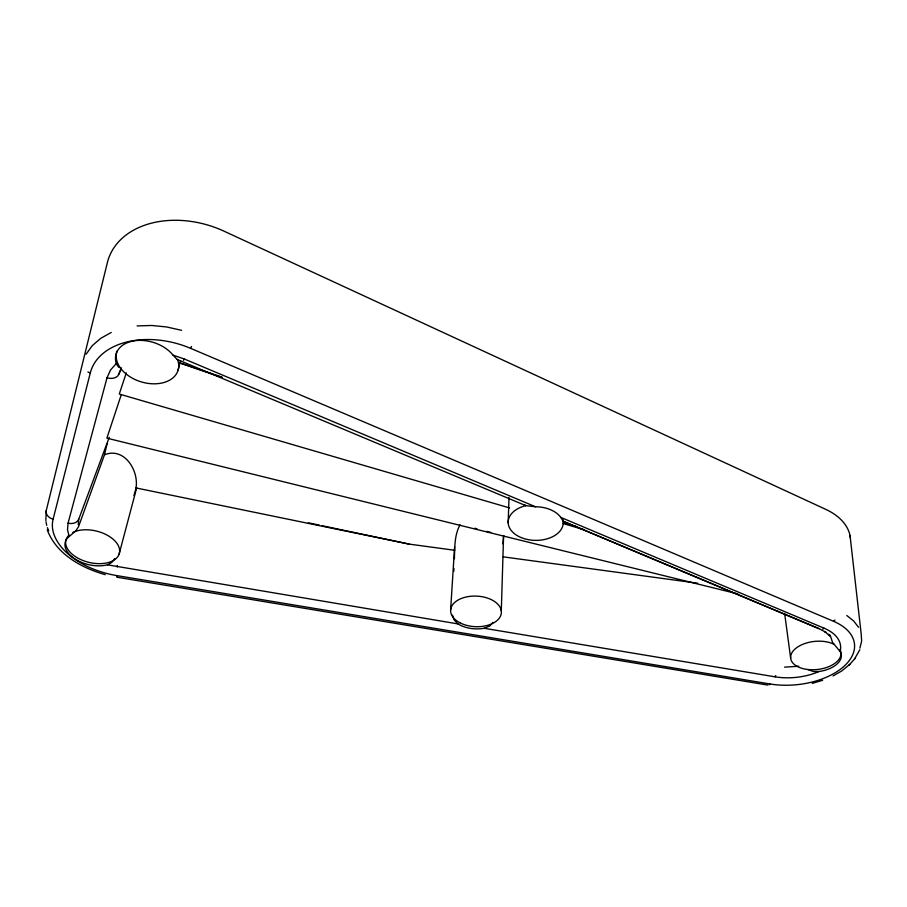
<?xml version="1.0" encoding="UTF-8"?>
<svg xmlns="http://www.w3.org/2000/svg" width="907" height="907" viewBox="0 0 907 907"><rect width="100%" height="100%" fill="white"/><g stroke="black" fill="none" stroke-linecap="round" stroke-linejoin="round"><path stroke-width="1.36" d="M116.708 576.625L116.72 575.582A67.231 40.055 13.3 0 1 53.105 519.212A9.161 6.905 11.4 0 1 46.246 510.584L107.4 262.508A87.174 63.263 17.9 0 1 224.097 231.206L825.846 509.405A71.778 44.341 -6.9 0 1 850.471 538.089M501.299 610.887L503.589 535.731M508.181 522.749L509.008 497.467M453.829 571.308L453.953 568.564M454.396 558.723C454.792 547.227 454.362 535.266 460.019 524.813M450.609 610.082L454.622 546.819M840.131 651.464A47.595 26.791 -5.8 0 0 824.214 628.245L560.73 517.375A27.573 17.925 0.7 0 0 535.538 506.775L184.314 359.002L173.067 355.159A32.062 21.825 16.8 0 0 134.553 340.771A32.062 21.825 16.8 0 0 116.277 363.503L110.461 370.113L107.015 377.811L68.059 523.169L67.503 529.767L69.193 536.513A27.561 16.088 13.6 0 0 73.229 557.771A27.561 16.088 13.6 0 0 107.4 564.812L457.956 623.903A25.441 15.283 2.6 0 0 484.191 628.279L775.009 676.815A47.595 26.791 -5.8 0 0 819.066 671.497L819.86 671.384A25.339 14.104 -6.2 0 0 840.37 651.884L832.501 642.281L830.143 635.127M117.184 567.022L117.309 565.537M502.92 543.871L503.657 535.606M78.229 524.677L78.739 519.212L109.259 437.287M46.246 510.584L45.838 520.539M563.213 521.106L560.73 517.375M69.193 536.513L75.769 530.89L78.524 526.74L104.475 454.804L107.117 443.727M859.904 648.108L861.65 641.045L861.197 634.027L850.029 535.481M53.105 519.212L90.303 372.902A75.496 50.701 15.5 0 1 190.527 348.311L833.567 621.318A61.438 34.602 -5.8 0 1 845.426 664.967A61.438 34.602 -5.8 0 1 769.952 683.969L116.72 575.582M178.089 370.192L180.538 360.589M119.123 554.075L136.73 487.683L136.005 487.943C139.009 470.438 124.146 446.697 104.475 454.804M133.93 495.585L136.175 487.819M126.3 372.834L119.271 394.035L509.643 507.954M121.3 394.624L106.879 438.149L737.958 593.938M107.015 377.811A10.238 7.052 15.8 0 0 118.783 374.285L120.824 369.024M859.836 649.718L854.519 659.038M118.783 374.285L120.767 369.931M190.527 348.311L191.513 346.485M775.009 676.815L775.746 675.545M492.864 622.429L489.837 625.943L484.191 628.279M183.463 360.351L184.314 359.002M114.894 558.565L111.697 562.521L107.4 564.812M86.154 354.149L92.276 345.646L100.722 338.334L111.232 332.472M833.045 675.942L841.707 670.976L849.814 664.309M848.952 665.284L855.494 657.938M769.181 684.808L769.952 683.969M833.567 621.318L834.928 620.059M822.808 629.061L824.214 628.245M812.218 683.379L822.638 680.295M121.3 367.834L118.556 367.188L116.277 363.503M798.716 666.248L784.566 667.144M819.066 671.497L813.296 671.509L807.899 669.513M137.15 325.919L151.696 325.477L166.673 326.962L181.57 330.329M535.538 506.775L525.811 505.653L177.092 359.444L173.067 355.159M177.092 359.444L177.817 359.648M136.005 487.943L409.193 544.109L454.781 550.288M503.226 556.853L697.676 583.201M117.014 577.226L767.696 685.068M308.346 522.806L319.4 525.142M322.155 525.731L409.193 544.109M486.526 531.377L490.766 532.398M562.691 523.43L584.459 529.779M563.462 522.817L567.533 524.008M570.254 524.813L577.045 526.797M474.849 528.214L477.059 528.86M105.223 574.664C81.46 567.907 56.37 554.211 47.243 529.858M179.484 362.675L222.362 377.312M178.872 362.732L221.762 377.357M87.888 371.949L90.303 372.902M819.089 628.585L563.1 521.264L820.155 629.231L825.994 632.326L824.735 631.589L829.055 635.24M524.597 504.859L525.811 505.653A27.539 17.925 0.7 0 0 509.553 527.897A27.539 17.925 0.7 0 0 543.055 539.778A27.539 17.925 0.7 0 0 562.567 518.702M846.809 615.49L853.691 621.023L858.532 627.281M457.956 623.903L453.953 619.64L452.502 615.218M828.624 634.265L830.166 636.533M47.391 527.659L48.74 530.731M46.064 521.763L46.711 525.414M784.646 613.483L790.666 658.244M78.739 519.212A9.104 6.882 12 0 1 68.059 523.169M72.877 532.42A27.527 16.099 13.7 0 1 116.992 543.429A27.527 16.099 13.7 0 1 94.634 563.383A27.527 16.099 13.7 0 1 66.812 537.828M67.39 536.91A27.527 16.099 13.7 0 1 68.875 535.175M177.557 359.625A32.006 21.825 16.9 0 1 147.988 383.378A32.006 21.825 16.9 0 1 117.048 350.952M840.007 649.695A25.305 14.115 -6.2 0 1 813.772 669.751A25.305 14.115 -6.2 0 1 793.069 651.067A25.305 14.115 -6.2 0 1 834.055 644.321M459.792 622.712A25.407 15.294 2.6 0 0 501.027 614.685A25.407 15.294 2.6 0 0 467.15 596.795A25.407 15.294 2.6 0 0 459.792 622.712"/></g></svg>
